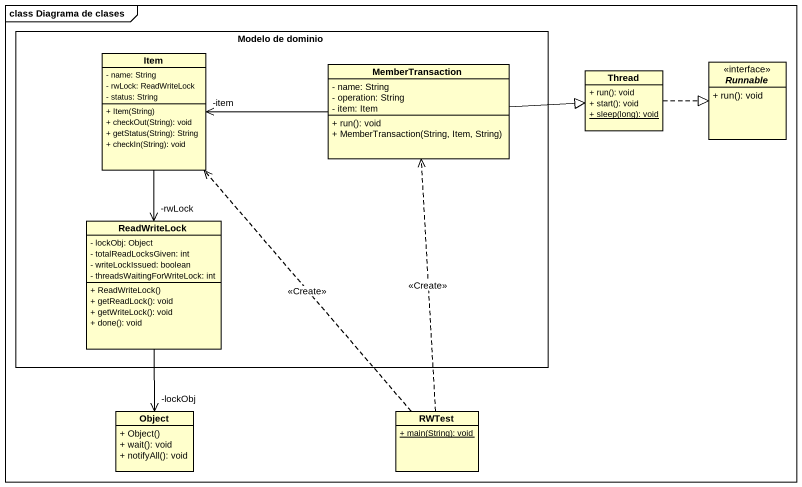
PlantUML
@startuml
mainframe class Diagrama de clases
hide circle
hide empty members
skinparam classAttributeIconSize 0
rectangle "Modelo de dominio" as Modelo_de_dominio {
  class Item {
    - name: String
    - rwLock: ReadWriteLock
    - status: String
    + Item(String)
    + checkOut(String): void
    + getStatus(String): String
    + checkIn(String): void
  }
  class MemberTransaction {
    - name: String
    - operation: String
    - item: Item
    + run(): void
    + MemberTransaction(String, Item, String)
  }
  class ReadWriteLock {
    - lockObj: Object
    - totalReadLocksGiven: int
    - writeLockIssued: boolean
    - threadsWaitingForWriteLock: int
    + ReadWriteLock()
    + getReadLock(): void
    + getWriteLock(): void
    + done(): void
  }
}
class Thread {
  + run(): void
  + start(): void
  {static} + sleep(long): void
}
interface Runnable {
  + run(): void
}
class "Object" as Object_ {
  + Object()
  + wait(): void
  + notifyAll(): void
}
class RWTest {
  {static} + main(String): void
}
Item --> "-rwLock" ReadWriteLock
MemberTransaction -left-> "-item" Item
MemberTransaction -right-|> Thread
Thread .right.|> Runnable
ReadWriteLock --> "-lockObj" Object_
RWTest .up.> Item : <<Create>>
RWTest .up.> MemberTransaction : <<Create>>
@enduml
